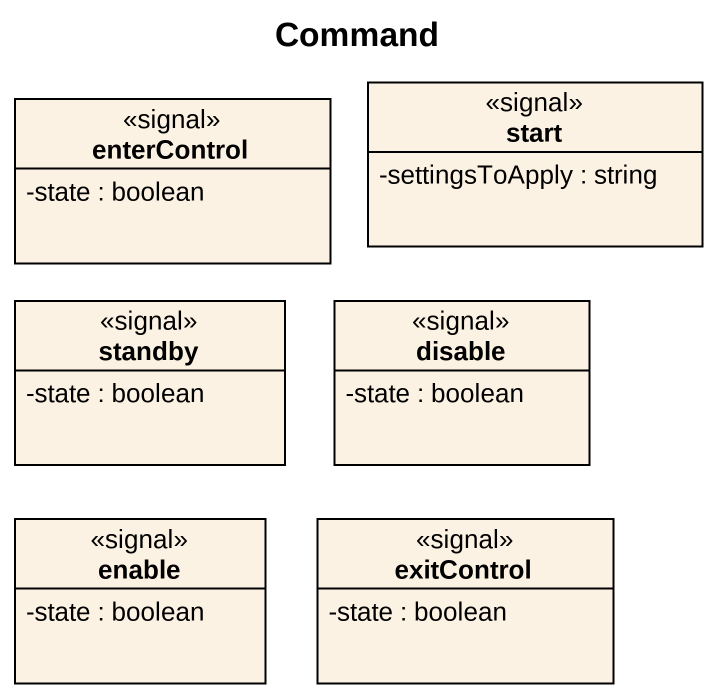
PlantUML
@startuml
title Command
hide circle
hide empty members
skinparam classAttributeIconSize 0
class enterControl <<signal>> {
  -state : boolean
}
class "start" as start_ <<signal>> {
  -settingsToApply : string
}
class standby <<signal>> {
  -state : boolean
}
class disable <<signal>> {
  -state : boolean
}
class enable <<signal>> {
  -state : boolean
}
class exitControl <<signal>> {
  -state : boolean
}
@enduml
